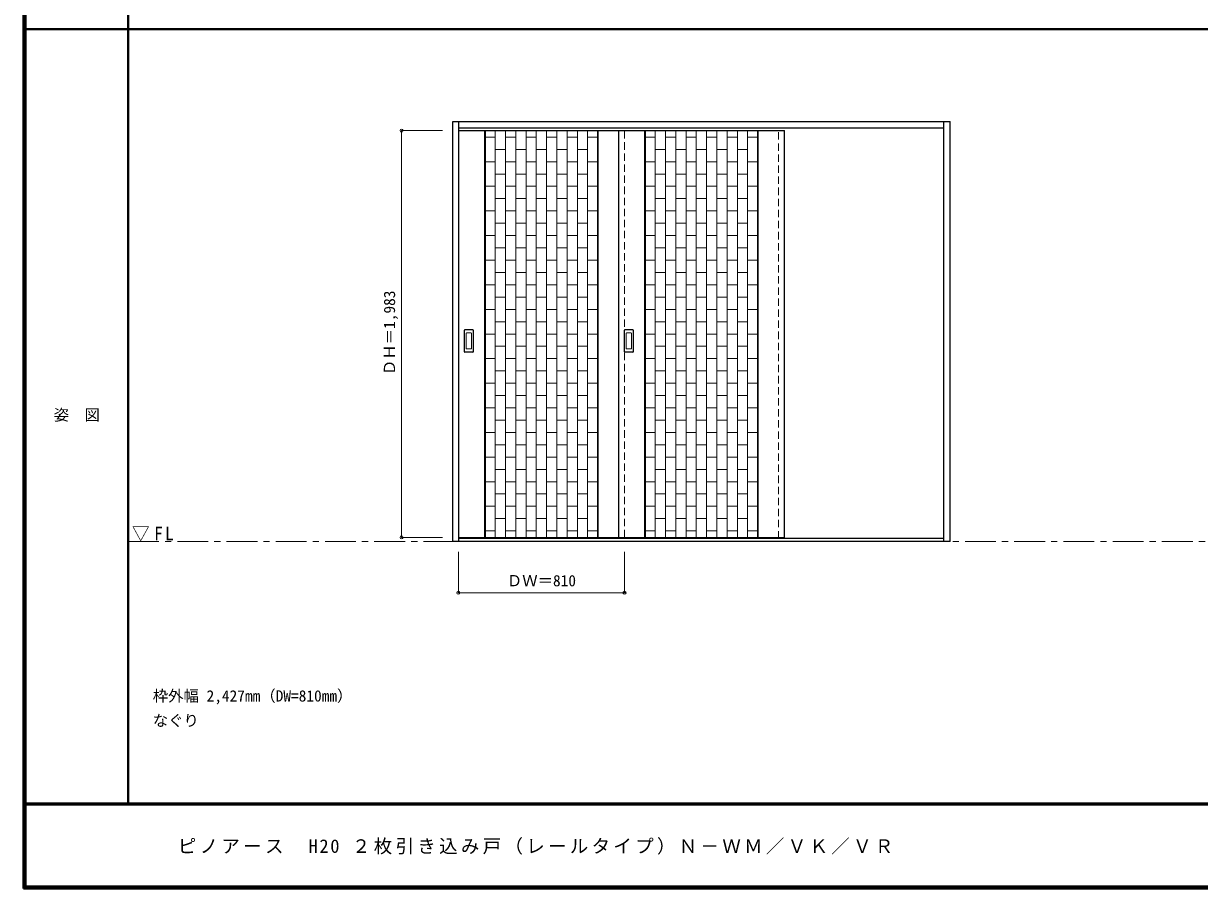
# Model space of a CAD drawing. Units: millimetres, scale not verified. Extents: x -6000 to 5700, y -4307 to 4260.
# Drawn here: x -6000 to -267, y -4205 to 12 of the extents above; entities that cross this region are included whole.
import ezdxf
from ezdxf.enums import TextEntityAlignment as Align

# ---------------------------------------------------------------- set-up
doc = ezdxf.new("R2010")
doc.units = ezdxf.units.MM
doc.header["$LTSCALE"] = 30
doc.header["$PDMODE"] = 32
doc.header["$PDSIZE"] = 15
doc.linetypes.add('CHAIN1', pattern=[8, 5, -1, 1, -1])
doc.linetypes.add('DASHED1', pattern=[1.8, 1.2, -0.6])
for name, color, linetype, lineweight in [('0-1_通り芯', 7, 'CHAIN1', 18), ('0-2_扉', 3, 'Continuous', 25), ('0-3_仕上げ', 4, 'Continuous', 9), ('0-4_枠', 3, 'Continuous', 25), ('0-6_引手', 3, 'Continuous', 25), ('0-B_寸法', 4, 'Continuous', 9), ('F-1_枠', 6, 'Continuous', 40)]:
    doc.layers.add(name, color=color, linetype=linetype, lineweight=lineweight)
doc.layers.add('0-A_文字', color=7, linetype='Continuous')
doc.layers.add('F-A_文字', color=7, linetype='Continuous')
doc.styles.add('ＭＳ ゴシック', font='')
doc.styles.get('ＭＳ ゴシック').set_extended_font_data('MS Gothic')

msp = doc.modelspace()

# ---------------------------------------------------------------- linework, layer by layer
at = {"layer": '0-1_通り芯'}
msp.add_line((-5490, -2513.25), (100, -2513.25), dxfattribs=at)
at = {"layer": '0-2_扉'}
for p, q in [((-3877, -510.25), (-2290, -510.25)), ((-3100, -510.25), (-3100, -2493.25))]:
    msp.add_line(p, q, dxfattribs=at)
at = {"layer": '0-2_扉', "color": 4, "linetype": 'DASHED1', "lineweight": 9}
msp.add_line((-3070, -2493.25), (-3070, -510.25), dxfattribs=at)
msp.add_lwpolyline([(-3877, -2493.25), (-3880, -2493.25), (-3880, -510.25), (-3877, -510.25)], dxfattribs=at)
at = {"layer": '0-2_扉'}
msp.add_lwpolyline([(-3877, -2493.25), (-2290, -2493.25), (-2290, -510.25)], dxfattribs=at)
at = {"layer": '0-3_仕上げ', "color": 7, "lineweight": 18}
for p, q in [((-3752, -2493.25), (-3752, -510.25)), ((-3748, -2493.25), (-3748, -510.25)), ((-3202, -2493.25), (-3202, -510.25)), ((-3198, -2493.25), (-3198, -510.25)), ((-2972, -2493.25), (-2972, -510.25)), ((-2968, -2493.25), (-2968, -510.25)), ((-2422, -2493.25), (-2422, -510.25)), ((-2418, -2493.25), (-2418, -510.25))]:
    msp.add_line(p, q, dxfattribs=at)
at = {"layer": '0-3_仕上げ'}
for p, q in [((-3700, -2493.25), (-3700, -510.25)), ((-3650, -510.25), (-3650, -2493.25)), ((-3600, -510.25), (-3600, -2493.25)), ((-3550, -510.25), (-3550, -2493.25)), ((-3500, -510.25), (-3500, -2493.25)), ((-3450, -510.25), (-3450, -2493.25)), ((-3400, -510.25), (-3400, -2493.25)), ((-3350, -510.25), (-3350, -2493.25)), ((-3300, -510.25), (-3300, -2493.25)), ((-3250, -510.25), (-3250, -2493.25)), ((-2920, -2493.25), (-2920, -510.25)), ((-2870, -510.25), (-2870, -2493.25)), ((-2820, -510.25), (-2820, -2493.25)), ((-2770, -510.25), (-2770, -2493.25)), ((-2720, -510.25), (-2720, -2493.25)), ((-2670, -510.25), (-2670, -2493.25)), ((-2620, -510.25), (-2620, -2493.25)), ((-2570, -510.25), (-2570, -2493.25)), ((-2520, -510.25), (-2520, -2493.25)), ((-2470, -510.25), (-2470, -2493.25)), ((-3700, -541.75), (-3748, -541.75)), ((-3600, -541.75), (-3650, -541.75)), ((-3500, -541.75), (-3550, -541.75)), ((-3400, -541.75), (-3450, -541.75)), ((-3300, -541.75), (-3350, -541.75)), ((-3202, -541.75), (-3250, -541.75)), ((-2920, -541.75), (-2968, -541.75)), ((-2820, -541.75), (-2870, -541.75)), ((-2720, -541.75), (-2770, -541.75)), ((-2620, -541.75), (-2670, -541.75)), ((-2520, -541.75), (-2570, -541.75)), ((-2422, -541.75), (-2470, -541.75)), ((-3650, -601.75), (-3700, -601.75)), ((-3550, -601.75), (-3600, -601.75)), ((-3450, -601.75), (-3500, -601.75)), ((-3350, -601.75), (-3400, -601.75)), ((-3250, -601.75), (-3300, -601.75)), ((-2870, -601.75), (-2920, -601.75)), ((-2770, -601.75), (-2820, -601.75)), ((-2670, -601.75), (-2720, -601.75)), ((-2570, -601.75), (-2620, -601.75)), ((-2470, -601.75), (-2520, -601.75)), ((-3700, -661.75), (-3748, -661.75)), ((-3600, -661.75), (-3650, -661.75)), ((-3500, -661.75), (-3550, -661.75)), ((-3400, -661.75), (-3450, -661.75)), ((-3300, -661.75), (-3350, -661.75)), ((-3202, -661.75), (-3250, -661.75)), ((-2920, -661.75), (-2968, -661.75)), ((-2820, -661.75), (-2870, -661.75)), ((-2720, -661.75), (-2770, -661.75)), ((-2620, -661.75), (-2670, -661.75)), ((-2520, -661.75), (-2570, -661.75)), ((-2422, -661.75), (-2470, -661.75)), ((-3650, -721.75), (-3700, -721.75)), ((-3550, -721.75), (-3600, -721.75)), ((-3450, -721.75), (-3500, -721.75)), ((-3350, -721.75), (-3400, -721.75)), ((-3250, -721.75), (-3300, -721.75)), ((-2870, -721.75), (-2920, -721.75)), ((-2770, -721.75), (-2820, -721.75)), ((-2670, -721.75), (-2720, -721.75)), ((-2570, -721.75), (-2620, -721.75)), ((-2470, -721.75), (-2520, -721.75)), ((-3700, -781.75), (-3748, -781.75)), ((-3600, -781.75), (-3650, -781.75)), ((-3500, -781.75), (-3550, -781.75)), ((-3400, -781.75), (-3450, -781.75)), ((-3300, -781.75), (-3350, -781.75)), ((-3202, -781.75), (-3250, -781.75)), ((-2920, -781.75), (-2968, -781.75)), ((-2820, -781.75), (-2870, -781.75)), ((-2720, -781.75), (-2770, -781.75)), ((-2620, -781.75), (-2670, -781.75)), ((-2520, -781.75), (-2570, -781.75)), ((-2422, -781.75), (-2470, -781.75)), ((-3650, -841.75), (-3700, -841.75)), ((-3550, -841.75), (-3600, -841.75)), ((-3450, -841.75), (-3500, -841.75)), ((-3350, -841.75), (-3400, -841.75)), ((-3250, -841.75), (-3300, -841.75)), ((-2870, -841.75), (-2920, -841.75)), ((-2770, -841.75), (-2820, -841.75)), ((-2670, -841.75), (-2720, -841.75)), ((-2570, -841.75), (-2620, -841.75)), ((-2470, -841.75), (-2520, -841.75)), ((-3700, -901.75), (-3748, -901.75)), ((-3600, -901.75), (-3650, -901.75)), ((-3500, -901.75), (-3550, -901.75)), ((-3400, -901.75), (-3450, -901.75)), ((-3300, -901.75), (-3350, -901.75)), ((-3202, -901.75), (-3250, -901.75)), ((-2920, -901.75), (-2968, -901.75)), ((-2820, -901.75), (-2870, -901.75)), ((-2720, -901.75), (-2770, -901.75)), ((-2620, -901.75), (-2670, -901.75)), ((-2520, -901.75), (-2570, -901.75)), ((-2422, -901.75), (-2470, -901.75)), ((-3650, -961.75), (-3700, -961.75)), ((-3550, -961.75), (-3600, -961.75)), ((-3450, -961.75), (-3500, -961.75)), ((-3350, -961.75), (-3400, -961.75)), ((-3250, -961.75), (-3300, -961.75)), ((-2870, -961.75), (-2920, -961.75)), ((-2770, -961.75), (-2820, -961.75)), ((-2670, -961.75), (-2720, -961.75)), ((-2570, -961.75), (-2620, -961.75)), ((-2470, -961.75), (-2520, -961.75)), ((-3700, -1021.75), (-3748, -1021.75)), ((-3600, -1021.75), (-3650, -1021.75)), ((-3500, -1021.75), (-3550, -1021.75)), ((-3400, -1021.75), (-3450, -1021.75)), ((-3300, -1021.75), (-3350, -1021.75)), ((-3202, -1021.75), (-3250, -1021.75)), ((-2920, -1021.75), (-2968, -1021.75)), ((-2820, -1021.75), (-2870, -1021.75)), ((-2720, -1021.75), (-2770, -1021.75)), ((-2620, -1021.75), (-2670, -1021.75)), ((-2520, -1021.75), (-2570, -1021.75)), ((-2422, -1021.75), (-2470, -1021.75)), ((-3650, -1081.75), (-3700, -1081.75)), ((-3550, -1081.75), (-3600, -1081.75)), ((-3450, -1081.75), (-3500, -1081.75)), ((-3350, -1081.75), (-3400, -1081.75)), ((-3250, -1081.75), (-3300, -1081.75)), ((-2870, -1081.75), (-2920, -1081.75)), ((-2770, -1081.75), (-2820, -1081.75)), ((-2670, -1081.75), (-2720, -1081.75)), ((-2570, -1081.75), (-2620, -1081.75)), ((-2470, -1081.75), (-2520, -1081.75)), ((-3700, -1141.75), (-3748, -1141.75)), ((-3600, -1141.75), (-3650, -1141.75)), ((-3500, -1141.75), (-3550, -1141.75)), ((-3400, -1141.75), (-3450, -1141.75)), ((-3300, -1141.75), (-3350, -1141.75)), ((-3202, -1141.75), (-3250, -1141.75)), ((-2920, -1141.75), (-2968, -1141.75)), ((-2820, -1141.75), (-2870, -1141.75)), ((-2720, -1141.75), (-2770, -1141.75)), ((-2620, -1141.75), (-2670, -1141.75)), ((-2520, -1141.75), (-2570, -1141.75)), ((-2422, -1141.75), (-2470, -1141.75)), ((-3650, -1201.75), (-3700, -1201.75)), ((-3550, -1201.75), (-3600, -1201.75)), ((-3450, -1201.75), (-3500, -1201.75)), ((-3350, -1201.75), (-3400, -1201.75)), ((-3250, -1201.75), (-3300, -1201.75)), ((-2870, -1201.75), (-2920, -1201.75)), ((-2770, -1201.75), (-2820, -1201.75)), ((-2670, -1201.75), (-2720, -1201.75)), ((-2570, -1201.75), (-2620, -1201.75)), ((-2470, -1201.75), (-2520, -1201.75)), ((-3700, -1261.75), (-3748, -1261.75)), ((-3600, -1261.75), (-3650, -1261.75)), ((-3500, -1261.75), (-3550, -1261.75)), ((-3400, -1261.75), (-3450, -1261.75)), ((-3300, -1261.75), (-3350, -1261.75)), ((-3202, -1261.75), (-3250, -1261.75)), ((-2920, -1261.75), (-2968, -1261.75)), ((-2820, -1261.75), (-2870, -1261.75)), ((-2720, -1261.75), (-2770, -1261.75)), ((-2620, -1261.75), (-2670, -1261.75)), ((-2520, -1261.75), (-2570, -1261.75)), ((-2422, -1261.75), (-2470, -1261.75)), ((-3650, -1321.75), (-3700, -1321.75)), ((-3550, -1321.75), (-3600, -1321.75)), ((-3450, -1321.75), (-3500, -1321.75)), ((-3350, -1321.75), (-3400, -1321.75)), ((-3250, -1321.75), (-3300, -1321.75)), ((-2870, -1321.75), (-2920, -1321.75)), ((-2770, -1321.75), (-2820, -1321.75)), ((-2670, -1321.75), (-2720, -1321.75)), ((-2570, -1321.75), (-2620, -1321.75)), ((-2470, -1321.75), (-2520, -1321.75)), ((-3700, -1381.75), (-3748, -1381.75)), ((-3600, -1381.75), (-3650, -1381.75)), ((-3500, -1381.75), (-3550, -1381.75)), ((-3400, -1381.75), (-3450, -1381.75)), ((-3300, -1381.75), (-3350, -1381.75)), ((-3202, -1381.75), (-3250, -1381.75)), ((-2920, -1381.75), (-2968, -1381.75)), ((-2820, -1381.75), (-2870, -1381.75)), ((-2720, -1381.75), (-2770, -1381.75)), ((-2620, -1381.75), (-2670, -1381.75)), ((-2520, -1381.75), (-2570, -1381.75)), ((-2422, -1381.75), (-2470, -1381.75)), ((-3650, -1441.75), (-3700, -1441.75)), ((-3550, -1441.75), (-3600, -1441.75)), ((-3450, -1441.75), (-3500, -1441.75)), ((-3350, -1441.75), (-3400, -1441.75)), ((-3250, -1441.75), (-3300, -1441.75)), ((-2870, -1441.75), (-2920, -1441.75)), ((-2770, -1441.75), (-2820, -1441.75)), ((-2670, -1441.75), (-2720, -1441.75)), ((-2570, -1441.75), (-2620, -1441.75)), ((-2470, -1441.75), (-2520, -1441.75)), ((-3700, -1501.75), (-3748, -1501.75)), ((-3600, -1501.75), (-3650, -1501.75)), ((-3500, -1501.75), (-3550, -1501.75)), ((-3400, -1501.75), (-3450, -1501.75)), ((-3300, -1501.75), (-3350, -1501.75)), ((-3202, -1501.75), (-3250, -1501.75)), ((-2920, -1501.75), (-2968, -1501.75)), ((-2820, -1501.75), (-2870, -1501.75)), ((-2720, -1501.75), (-2770, -1501.75)), ((-2620, -1501.75), (-2670, -1501.75)), ((-2520, -1501.75), (-2570, -1501.75)), ((-2422, -1501.75), (-2470, -1501.75)), ((-3650, -1561.75), (-3700, -1561.75)), ((-3550, -1561.75), (-3600, -1561.75)), ((-3450, -1561.75), (-3500, -1561.75)), ((-3350, -1561.75), (-3400, -1561.75)), ((-3250, -1561.75), (-3300, -1561.75)), ((-2870, -1561.75), (-2920, -1561.75)), ((-2770, -1561.75), (-2820, -1561.75)), ((-2670, -1561.75), (-2720, -1561.75)), ((-2570, -1561.75), (-2620, -1561.75)), ((-2470, -1561.75), (-2520, -1561.75)), ((-3700, -1621.75), (-3748, -1621.75)), ((-3600, -1621.75), (-3650, -1621.75)), ((-3500, -1621.75), (-3550, -1621.75)), ((-3400, -1621.75), (-3450, -1621.75)), ((-3300, -1621.75), (-3350, -1621.75)), ((-3202, -1621.75), (-3250, -1621.75)), ((-2920, -1621.75), (-2968, -1621.75)), ((-2820, -1621.75), (-2870, -1621.75)), ((-2720, -1621.75), (-2770, -1621.75)), ((-2620, -1621.75), (-2670, -1621.75)), ((-2520, -1621.75), (-2570, -1621.75)), ((-2422, -1621.75), (-2470, -1621.75)), ((-3650, -1681.75), (-3700, -1681.75)), ((-3550, -1681.75), (-3600, -1681.75)), ((-3450, -1681.75), (-3500, -1681.75)), ((-3350, -1681.75), (-3400, -1681.75)), ((-3250, -1681.75), (-3300, -1681.75)), ((-2870, -1681.75), (-2920, -1681.75)), ((-2770, -1681.75), (-2820, -1681.75)), ((-2670, -1681.75), (-2720, -1681.75)), ((-2570, -1681.75), (-2620, -1681.75)), ((-2470, -1681.75), (-2520, -1681.75)), ((-3700, -1741.75), (-3748, -1741.75)), ((-3600, -1741.75), (-3650, -1741.75)), ((-3500, -1741.75), (-3550, -1741.75)), ((-3400, -1741.75), (-3450, -1741.75)), ((-3300, -1741.75), (-3350, -1741.75)), ((-3202, -1741.75), (-3250, -1741.75)), ((-2920, -1741.75), (-2968, -1741.75)), ((-2820, -1741.75), (-2870, -1741.75)), ((-2720, -1741.75), (-2770, -1741.75)), ((-2620, -1741.75), (-2670, -1741.75)), ((-2520, -1741.75), (-2570, -1741.75)), ((-2422, -1741.75), (-2470, -1741.75)), ((-3650, -1801.75), (-3700, -1801.75)), ((-3550, -1801.75), (-3600, -1801.75)), ((-3450, -1801.75), (-3500, -1801.75)), ((-3350, -1801.75), (-3400, -1801.75)), ((-3250, -1801.75), (-3300, -1801.75)), ((-2870, -1801.75), (-2920, -1801.75)), ((-2770, -1801.75), (-2820, -1801.75)), ((-2670, -1801.75), (-2720, -1801.75)), ((-2570, -1801.75), (-2620, -1801.75)), ((-2470, -1801.75), (-2520, -1801.75)), ((-3700, -1861.75), (-3748, -1861.75)), ((-3600, -1861.75), (-3650, -1861.75)), ((-3500, -1861.75), (-3550, -1861.75)), ((-3400, -1861.75), (-3450, -1861.75)), ((-3300, -1861.75), (-3350, -1861.75)), ((-3202, -1861.75), (-3250, -1861.75)), ((-2920, -1861.75), (-2968, -1861.75)), ((-2820, -1861.75), (-2870, -1861.75)), ((-2720, -1861.75), (-2770, -1861.75)), ((-2620, -1861.75), (-2670, -1861.75)), ((-2520, -1861.75), (-2570, -1861.75)), ((-2422, -1861.75), (-2470, -1861.75)), ((-3650, -1921.75), (-3700, -1921.75)), ((-3550, -1921.75), (-3600, -1921.75)), ((-3450, -1921.75), (-3500, -1921.75)), ((-3350, -1921.75), (-3400, -1921.75)), ((-3250, -1921.75), (-3300, -1921.75)), ((-2870, -1921.75), (-2920, -1921.75)), ((-2770, -1921.75), (-2820, -1921.75)), ((-2670, -1921.75), (-2720, -1921.75)), ((-2570, -1921.75), (-2620, -1921.75)), ((-2470, -1921.75), (-2520, -1921.75)), ((-3700, -1981.75), (-3748, -1981.75)), ((-3600, -1981.75), (-3650, -1981.75)), ((-3500, -1981.75), (-3550, -1981.75)), ((-3400, -1981.75), (-3450, -1981.75)), ((-3300, -1981.75), (-3350, -1981.75)), ((-3202, -1981.75), (-3250, -1981.75)), ((-2920, -1981.75), (-2968, -1981.75)), ((-2820, -1981.75), (-2870, -1981.75)), ((-2720, -1981.75), (-2770, -1981.75)), ((-2620, -1981.75), (-2670, -1981.75)), ((-2520, -1981.75), (-2570, -1981.75)), ((-2422, -1981.75), (-2470, -1981.75)), ((-3650, -2041.75), (-3700, -2041.75)), ((-3550, -2041.75), (-3600, -2041.75)), ((-3450, -2041.75), (-3500, -2041.75)), ((-3350, -2041.75), (-3400, -2041.75)), ((-3250, -2041.75), (-3300, -2041.75)), ((-2870, -2041.75), (-2920, -2041.75)), ((-2770, -2041.75), (-2820, -2041.75)), ((-2670, -2041.75), (-2720, -2041.75)), ((-2570, -2041.75), (-2620, -2041.75)), ((-2470, -2041.75), (-2520, -2041.75)), ((-3700, -2101.75), (-3748, -2101.75)), ((-3600, -2101.75), (-3650, -2101.75)), ((-3500, -2101.75), (-3550, -2101.75)), ((-3400, -2101.75), (-3450, -2101.75)), ((-3300, -2101.75), (-3350, -2101.75)), ((-3202, -2101.75), (-3250, -2101.75)), ((-2920, -2101.75), (-2968, -2101.75)), ((-2820, -2101.75), (-2870, -2101.75)), ((-2720, -2101.75), (-2770, -2101.75)), ((-2620, -2101.75), (-2670, -2101.75)), ((-2520, -2101.75), (-2570, -2101.75)), ((-2422, -2101.75), (-2470, -2101.75)), ((-3650, -2161.75), (-3700, -2161.75)), ((-3550, -2161.75), (-3600, -2161.75)), ((-3450, -2161.75), (-3500, -2161.75)), ((-3350, -2161.75), (-3400, -2161.75)), ((-3250, -2161.75), (-3300, -2161.75)), ((-2870, -2161.75), (-2920, -2161.75)), ((-2770, -2161.75), (-2820, -2161.75)), ((-2670, -2161.75), (-2720, -2161.75)), ((-2570, -2161.75), (-2620, -2161.75)), ((-2470, -2161.75), (-2520, -2161.75)), ((-3700, -2221.75), (-3748, -2221.75)), ((-3600, -2221.75), (-3650, -2221.75)), ((-3500, -2221.75), (-3550, -2221.75)), ((-3400, -2221.75), (-3450, -2221.75)), ((-3300, -2221.75), (-3350, -2221.75)), ((-3202, -2221.75), (-3250, -2221.75)), ((-2920, -2221.75), (-2968, -2221.75)), ((-2820, -2221.75), (-2870, -2221.75)), ((-2720, -2221.75), (-2770, -2221.75)), ((-2620, -2221.75), (-2670, -2221.75)), ((-2520, -2221.75), (-2570, -2221.75)), ((-2422, -2221.75), (-2470, -2221.75)), ((-3650, -2281.75), (-3700, -2281.75)), ((-3550, -2281.75), (-3600, -2281.75)), ((-3450, -2281.75), (-3500, -2281.75)), ((-3350, -2281.75), (-3400, -2281.75)), ((-3250, -2281.75), (-3300, -2281.75)), ((-2870, -2281.75), (-2920, -2281.75)), ((-2770, -2281.75), (-2820, -2281.75)), ((-2670, -2281.75), (-2720, -2281.75)), ((-2570, -2281.75), (-2620, -2281.75)), ((-2470, -2281.75), (-2520, -2281.75)), ((-3700, -2341.75), (-3748, -2341.75)), ((-3600, -2341.75), (-3650, -2341.75)), ((-3500, -2341.75), (-3550, -2341.75)), ((-3400, -2341.75), (-3450, -2341.75)), ((-3300, -2341.75), (-3350, -2341.75)), ((-3202, -2341.75), (-3250, -2341.75)), ((-2920, -2341.75), (-2968, -2341.75)), ((-2820, -2341.75), (-2870, -2341.75)), ((-2720, -2341.75), (-2770, -2341.75)), ((-2620, -2341.75), (-2670, -2341.75)), ((-2520, -2341.75), (-2570, -2341.75)), ((-2422, -2341.75), (-2470, -2341.75)), ((-3650, -2401.75), (-3700, -2401.75)), ((-3550, -2401.75), (-3600, -2401.75)), ((-3450, -2401.75), (-3500, -2401.75)), ((-3350, -2401.75), (-3400, -2401.75)), ((-3250, -2401.75), (-3300, -2401.75)), ((-2870, -2401.75), (-2920, -2401.75)), ((-2770, -2401.75), (-2820, -2401.75)), ((-2670, -2401.75), (-2720, -2401.75)), ((-2570, -2401.75), (-2620, -2401.75)), ((-2470, -2401.75), (-2520, -2401.75)), ((-3700, -2461.75), (-3748, -2461.75)), ((-3650, -2461.75), (-3600, -2461.75)), ((-3550, -2461.75), (-3500, -2461.75)), ((-3450, -2461.75), (-3400, -2461.75)), ((-3350, -2461.75), (-3300, -2461.75)), ((-3202, -2461.75), (-3250, -2461.75)), ((-2920, -2461.75), (-2968, -2461.75)), ((-2870, -2461.75), (-2820, -2461.75)), ((-2770, -2461.75), (-2720, -2461.75)), ((-2670, -2461.75), (-2620, -2461.75)), ((-2570, -2461.75), (-2520, -2461.75)), ((-2422, -2461.75), (-2470, -2461.75))]:
    msp.add_line(p, q, dxfattribs=at)
at = {"layer": '0-4_枠'}
for p, q in [((-3907, -2513.25), (-3907, -466.25)), ((-3907, -466.25), (-1483, -466.25)), ((-3877, -2513.25), (-3877, -466.25)), ((-3877, -496.25), (-1513, -496.25)), ((-1513, -2513.25), (-1513, -466.25)), ((-1483, -2513.25), (-1483, -466.25)), ((-1483, -2513.25), (-3907, -2513.25)), ((-1513, -2498.25), (-3877, -2498.25))]:
    msp.add_line(p, q, dxfattribs=at)
at = {"layer": '0-4_枠', "color": 4, "linetype": 'DASHED1', "lineweight": 9}
for p, q in [((-2320, -2498.25), (-2320, -496.25)), ((-2290, -2498.25), (-2290, -496.25))]:
    msp.add_line(p, q, dxfattribs=at)
at = {"layer": '0-6_引手'}
for p, q in [((-3850, -1589.25), (-3850, -1482.25)), ((-3809.5, -1480.75), (-3848.5, -1480.75)), ((-3808, -1482.25), (-3808, -1589.25)), ((-3070, -1589.25), (-3070, -1482.25)), ((-3029.5, -1480.75), (-3068.5, -1480.75)), ((-3028, -1482.25), (-3028, -1589.25)), ((-3809.5, -1590.75), (-3848.5, -1590.75)), ((-3029.5, -1590.75), (-3068.5, -1590.75))]:
    msp.add_line(p, q, dxfattribs=at)
at = {"layer": '0-6_引手', "color": 7, "lineweight": 18}
for p, q in [((-3841.5, -1573.25), (-3841.5, -1498.25)), ((-3818, -1496.75), (-3840, -1496.75)), ((-3816.5, -1498.25), (-3816.5, -1573.25)), ((-3061.5, -1573.25), (-3061.5, -1498.25)), ((-3038, -1496.75), (-3060, -1496.75)), ((-3036.5, -1498.25), (-3036.5, -1573.25)), ((-3818, -1574.75), (-3840, -1574.75)), ((-3038, -1574.75), (-3060, -1574.75))]:
    msp.add_line(p, q, dxfattribs=at)
at = {"layer": '0-6_引手'}
for centre, start, end in [((-3848.5, -1482.25), 90, 180), ((-3809.5, -1482.25), 0, 90), ((-3068.5, -1482.25), 90, 180), ((-3029.5, -1482.25), 0, 90), ((-3848.5, -1589.25), 180, 270), ((-3809.5, -1589.25), 270, 0), ((-3068.5, -1589.25), 180, 270), ((-3029.5, -1589.25), 270, 0)]:
    msp.add_arc(centre, 1.5, start, end, dxfattribs=at)
at = {"layer": '0-6_引手', "color": 7, "lineweight": 18}
for centre, start, end in [((-3840, -1498.25), 90, 180), ((-3818, -1498.25), 0, 90), ((-3060, -1498.25), 90, 180), ((-3038, -1498.25), 0, 90), ((-3840, -1573.25), 180, 270), ((-3818, -1573.25), 270, 0), ((-3060, -1573.25), 180, 270), ((-3038, -1573.25), 270, 0)]:
    msp.add_arc(centre, 1.5, start, end, dxfattribs=at)
at = {"layer": '0-B_寸法'}
for p, q in [((-4157, -510.25), (-3957, -510.25)), ((-4157, -510.25), (-4157, -2493.25)), ((-4157, -2493.25), (-3957, -2493.25)), ((-3880, -2763.25), (-3880, -2563.25)), ((-3070, -2763.25), (-3070, -2563.25)), ((-3070, -2763.25), (-3880, -2763.25))]:
    msp.add_line(p, q, dxfattribs=at)
at = {"layer": '0-B_寸法', "color": 7}
for p in [(-4157, -510.25), (-4157, -2493.25), (-3880, -2763.25), (-3070, -2763.25)]:
    msp.add_point(p, dxfattribs=at)
at = {"layer": 'F-1_枠'}
for p, q in [((-6000, 4175), (-6000, -4205)), ((-5995, 4175), (-5995, -4205)), ((-5990, 4175), (-5990, -4205)), ((-5490, 4175), (-5490, -3790)), ((-6000, -15.5), (5700, -15.5)), ((5700, -3790), (-6000, -3790)), ((5700, -3795), (-6000, -3795)), ((5700, -4195), (-6000, -4195)), ((5700, -4200), (-6000, -4200)), ((5700, -4205), (-6000, -4205))]:
    msp.add_line(p, q, dxfattribs=at)

# ---------------------------------------------------------------- texts
at = {"layer": '0-A_文字', "style": 'ＭＳ ゴシック'}
for s, p in [('枠外幅 2,427mm（DW=810mm）', (-5370, -3310)), ('なぐり', (-5370, -3430))]:
    msp.add_text(s, height=54.99, dxfattribs=at).set_placement(p, align=Align.BOTTOM_LEFT)
at = {"layer": '0-A_文字', "insert": (-5471.25, -2513.25), "char_height": 65.98, "attachment_point": 7, "style": 'ＭＳ ゴシック'}
msp.add_mtext('\\T1.26;\\W0.95;▽FL', dxfattribs=at)
at = {"layer": '0-B_寸法', "color": 7, "style": 'ＭＳ ゴシック'}
msp.add_text('ＤＨ＝1,983', height=54.99, rotation=90, dxfattribs=at).set_placement((-4172, -1702), align=Align.BOTTOM_LEFT)
msp.add_text('ＤＷ＝810', height=54.99, dxfattribs=at).set_placement((-3643.75, -2748.25), align=Align.BOTTOM_LEFT)
at = {"layer": 'F-A_文字', "style": 'ＭＳ ゴシック'}
msp.add_text('姿\u3000図', height=54.99, dxfattribs=at).set_placement((-5852.5, -1940.25), align=Align.BOTTOM_LEFT)
at = {"layer": 'F-A_文字', "insert": (-5247.55, -4040), "char_height": 65.98, "attachment_point": 7, "style": 'ＭＳ ゴシック'}
msp.add_mtext('\\T1.18;ピノアース\u3000H20\\~２枚引き込み戸（レールタイプ）Ｎ－ＷＭ／ＶＫ／ＶＲ', dxfattribs=at)

doc.saveas('drawing.dxf')
